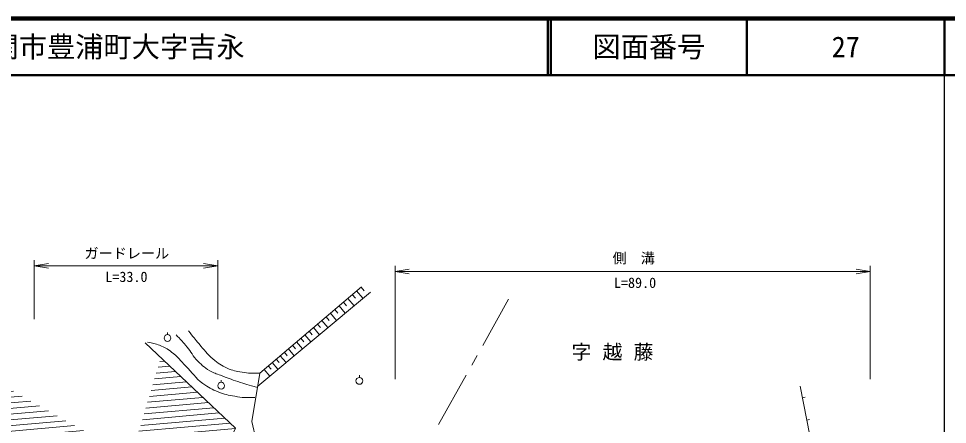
# Model space of a CAD drawing. Units: millimetres, scale not verified. Extents: x 40000 to 680000, y 20000 to 380000.
# Drawn here: x 414987 to 579500, y 308171 to 380000 of the extents above; entities that cross this region are included whole.
import ezdxf
from ezdxf.enums import TextEntityAlignment as Align

# ---------------------------------------------------------------- set-up
doc = ezdxf.new("R2010")
doc.units = ezdxf.units.MM
doc.header["$LTSCALE"] = 1000
for name, color, linetype, lineweight in [('M-BMK-HTXT', 7, 'Continuous', 13), ('M-STR-HTXT', 7, 'Continuous', 13), ('M-TTL', 2, 'Continuous', 140), ('M-TTL-BAND', 7, 'Continuous', 25), ('M-TTL-LINE', 7, 'Continuous', 50), ('M-WORK', 1, 'Continuous', 13)]:
    doc.layers.add(name, color=color, linetype=linetype, lineweight=lineweight)
doc.layers.add('M-TTL-TXT', color=7, linetype='Continuous')
doc.styles.add('ＭＳ ゴシック', font='')
doc.styles.get('ＭＳ ゴシック').set_extended_font_data('MS Gothic')

# ---------------------------------------------------------------- blocks, each defined once
blk = doc.blocks.new('open_arrow')
at = {"color": 0, "linetype": 'Continuous', "lineweight": -2}
blk.add_lwpolyline([(7.5, 1.25), (0, 0), (7.5, -1.25)], dxfattribs=at)

msp = doc.modelspace()

# ---------------------------------------------------------------- hatches: boundary and pattern name
at = {"layer": 'M-WORK'}
h = msp.add_hatch(dxfattribs=at)
h.set_pattern_fill('USER', color=256, style=0, pattern_type=2)
h.set_pattern_definition([(5, (383615, 316391), (-87.156, 996.195), [])])
h.paths.add_polyline_path([(373128, 322410), (387257, 323040), (413062, 314597), (428894, 305731), (436124, 306312), (440191, 319992), (453418, 307478), (446085, 293651), (438881, 294593), (437425, 295696), (435006, 297527), (430393, 299998), (428637, 299168), (423069, 298591), (417115, 301503), (412148, 307286), (410266, 310375), (405041, 313647), (397231, 315230), (390581, 316549), (381768, 313383), (376338, 308799)])

# ---------------------------------------------------------------- linework, layer by layer
at = {"layer": 'M-BMK-HTXT'}
for p, q in [((497197, 322133), (501787, 330312)), ((495239, 318645), (496218, 320389)), ((489366, 308181), (494261, 316901))]:
    msp.add_line(p, q, dxfattribs=at)
at = {"layer": 'M-STR-HTXT'}
for p, q in [((417769, 326777), (417769, 337217)), ((417769, 336217), (450252, 336217)), ((450252, 326777), (450252, 337217)), ((481687, 316193), (481687, 336224)), ((565842, 316193), (565842, 336224)), ((481687, 335224), (565842, 335224))]:
    msp.add_line(p, q, dxfattribs=at)
at = {"layer": 'M-TTL'}
msp.add_line((680000, 380000), (40000, 380000), dxfattribs=at)
at = {"layer": 'M-TTL-BAND'}
msp.add_line((579000, 20000), (579000, 370000), dxfattribs=at)
at = {"layer": 'M-TTL-LINE'}
for p, q in [((508747, 380000), (508747, 370000)), ((509247, 380000), (509247, 370000)), ((543997, 380000), (543997, 370000)), ((579000, 380000), (579000, 370000)), ((40000, 370000), (680000, 370000))]:
    msp.add_line(p, q, dxfattribs=at)
at = {"layer": 'M-WORK'}
for p, q in [((475657, 332474), (476215, 331816)), ((457340, 314939), (477295, 331582)), ((474085, 331141), (474638, 330490)), ((474867, 331805), (475984, 330488)), ((471755, 329164), (472849, 327874)), ((472529, 329821), (473076, 329176)), ((473303, 330478), (474409, 329175)), ((470222, 327864), (471305, 326586)), ((470988, 328514), (471530, 327875)), ((467952, 325939), (468483, 325313)), ((468704, 326576), (469777, 325311)), ((469463, 327220), (469999, 326588)), ((441370, 324064), (441370, 324464)), ((466456, 324670), (466982, 324050)), ((467201, 325301), (468263, 324049)), ((464239, 322789), (465280, 321562)), ((464976, 323414), (465496, 322800)), ((465712, 324039), (466764, 322799)), ((462058, 320939), (462568, 320338)), ((462780, 321552), (463811, 320336)), ((463509, 322171), (464025, 321563)), ((460621, 319720), (461126, 319124)), ((461336, 320327), (462357, 319123)), ((458489, 317913), (459490, 316733)), ((459197, 318513), (459698, 317923)), ((459905, 319114), (460916, 317922)), ((450867, 315620), (450867, 316020)), ((475345, 316474), (475345, 316874)), ((553810, 312875), (554301, 312972)), ((554584, 308951), (555074, 309048))]:
    msp.add_line(p, q, dxfattribs=at)
for points in [[(475728, 332535), (457727, 317266), (456296, 308664), (457070, 305380), (469806, 296538), (475763, 295740), (481908, 289619), (499775, 282536), (548025, 282819)], [(437408, 322625), (453418, 307478), (450627, 301547)], [(564142, 292258), (558033, 291450), (553401, 314951)]]:
    msp.add_lwpolyline(points, dxfattribs=at)
for centre in [(441370, 323464), (475345, 315874), (450867, 315020)]:
    msp.add_circle(centre, 600, dxfattribs=at)
for points, knots in [([(457727, 317266), (456283, 317226), (455781, 317195), (454561, 317406), (453518, 317586), (452915, 317692), (451950, 318125), (450876, 318606), (450319, 318997), (449416, 319751), (448328, 320660), (447883, 321348), (446962, 322425), (446199, 323316), (445953, 323623), (445070, 324755)], [0, 0, 0, 0, 1, 1, 1, 2, 2, 2, 3, 3, 3, 4, 4, 4, 5, 5, 5, 5]), ([(437840, 322712), (438816, 322548), (439166, 322479), (439966, 322170), (440854, 321828), (441339, 321563), (442093, 320982), (443194, 320132), (443645, 319466), (444626, 318480), (445809, 317291), (446283, 316412), (447628, 315410), (448599, 314687), (449227, 314380), (450349, 313925), (451444, 313480), (452109, 313351), (453273, 313143), (454646, 312897), (455196, 312914), (456838, 312908)], [0, 0, 0, 0, 1, 1, 1, 2, 2, 2, 3, 3, 3, 4, 4, 4, 5, 5, 5, 6, 6, 6, 7, 7, 7, 7]), ([(442880, 324020), (443706, 323191), (443940, 322942), (444569, 322206), (445368, 321271), (445623, 320589), (446461, 319689), (447293, 318794), (447782, 318270), (448838, 317656), (449539, 317248), (450004, 317165), (450761, 316874), (451951, 316416), (452617, 316155), (453826, 315748), (455169, 315296), (455629, 315171), (457300, 314703)], [0, 0, 0, 0, 1, 1, 1, 2, 2, 2, 3, 3, 3, 4, 4, 4, 5, 5, 5, 6, 6, 6, 6])]:
    msp.add_open_spline(points, degree=3, knots=knots, dxfattribs=at)

# ---------------------------------------------------------------- block references
at = {"layer": 'M-STR-HTXT', "xscale": 333, "yscale": 333}
for p in [(417769, 336217), (481687, 335224)]:
    msp.add_blockref('open_arrow', p, dxfattribs=at)
at = {"layer": 'M-STR-HTXT', "xscale": 333, "yscale": 333, "rotation": 180}
for p in [(450252, 336217), (565842, 335224)]:
    msp.add_blockref('open_arrow', p, dxfattribs=at)

# ---------------------------------------------------------------- texts
at = {"layer": 'M-BMK-HTXT', "insert": (521176, 320858), "char_height": 2566, "attachment_point": 5, "style": 'ＭＳ ゴシック'}
msp.add_mtext('\\T1.57;字越藤', dxfattribs=at)
at = {"layer": 'M-STR-HTXT', "style": 'ＭＳ ゴシック'}
for s, p in [('ガードレール', (434162, 338453)), ('側\u3000溝', (523931, 337598))]:
    msp.add_text(s, height=1833, dxfattribs=at).set_placement(p, align=Align.MIDDLE_CENTER)
for s, p in [('L=33.0', (434083, 332833)), ('L=89.0', (524169, 331780))]:
    msp.add_text(s, height=1833, dxfattribs=at).set_placement(p, align=Align.BOTTOM_CENTER)
at = {"layer": 'M-TTL-TXT', "style": 'ＭＳ ゴシック'}
msp.add_text('下関市豊浦町大字吉永', height=3666, dxfattribs=at).set_placement((405024, 375000), align=Align.MIDDLE_LEFT)
for s, p in [('図面番号', (526622, 375000)), ('27', (561497, 375000))]:
    msp.add_text(s, height=3666, dxfattribs=at).set_placement(p, align=Align.MIDDLE_CENTER)

doc.saveas('drawing.dxf')
